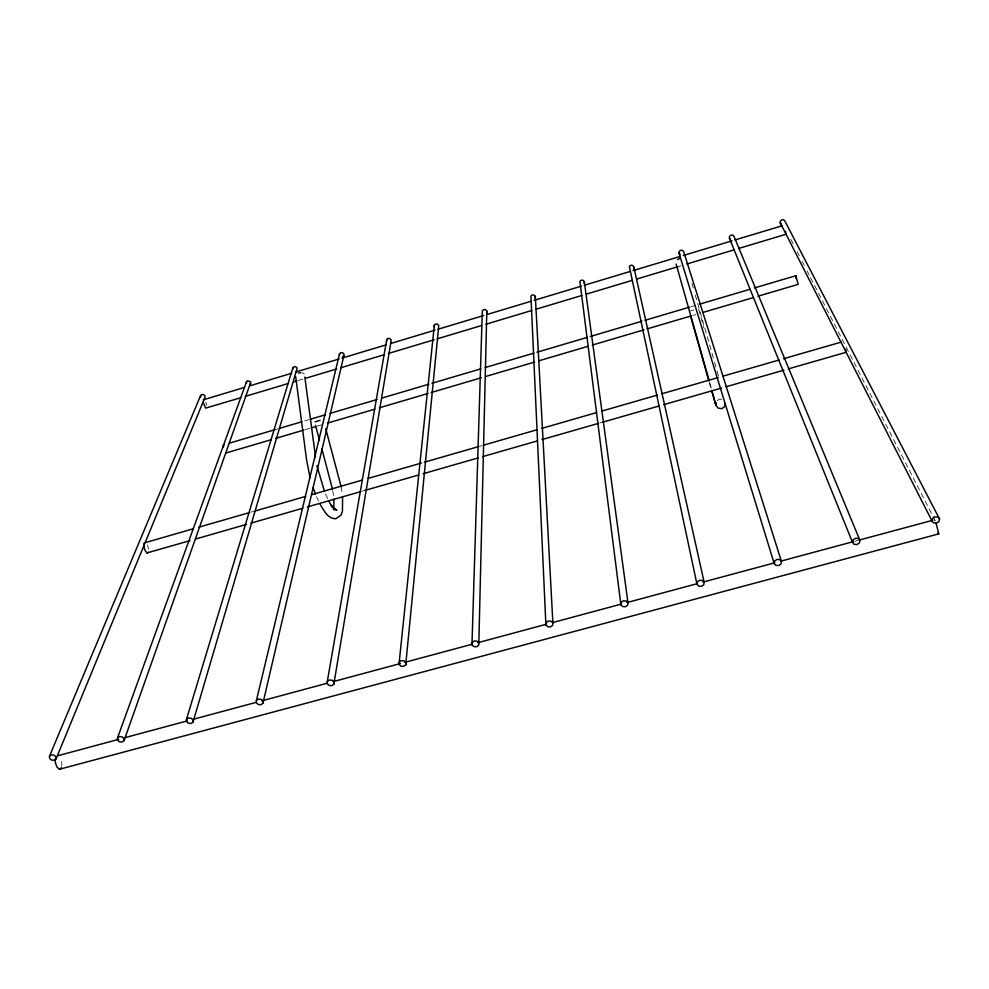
<?xml version="1.0" encoding="UTF-8"?>
<svg xmlns="http://www.w3.org/2000/svg" width="989" height="989" viewBox="0 0 989 989"><rect width="100%" height="100%" fill="white"/><g stroke="black" fill="none" stroke-linecap="round" stroke-linejoin="round"><path stroke-width="0.74" stroke-dasharray="4.95 3.71" d="M61.652 766.277L61.874 763.236L60.267 758.266M717.322 400.693L719.312 399.123L721.822 399.408M690.643 310.991L693.882 309.854M298.344 380.468L302.782 379.133M678.009 266.659L680.964 265.769M275.189 429.622L278.144 428.744M304.773 420.881L309.198 419.571M690.792 306.775L698.185 304.587M305.329 429.622L309.767 428.324M317.172 426.135L323.082 424.392M692.881 315.417L695.836 314.539M250.773 512.228L253.74 511.362M479.319 446.373L482.286 445.52M362.283 491.174L365.25 490.321M599.816 422.995L602.783 422.142M855.213 541.144L858.192 540.34M301.929 372.754L304.414 374.04M934.222 519.88L935.137 520.597M790.866 239.313L794.377 246.174M797.196 251.663L799.297 255.768M802.116 261.257L804.23 265.373M807.036 270.85L809.855 276.339M810.56 277.711L932.244 514.935M932.948 516.307L935.05 520.424M316.468 496.626L318.94 501.806M325.492 494.03L329.164 501.806M147.336 545.026L148.597 549.056M205.724 401.991L206.775 405.391M691.88 283.299L693.573 289.184M695.279 295.068L713.774 359.403M709.2 382.224L711.215 389.32M698.642 309.087L703.97 328.002M714.577 362.246L716.197 368.032M717.013 370.924L718.533 376.438M709.941 383.386L712.29 391.891M341.118 486.712L342.256 493.795M332.7 490.618L333.59 496.293"/><path stroke-width="1.48" d="M246.508 383.349L246.521 381.717L247.782 380.654L250.823 382.038L124.082 740.588L122.24 741.985L119.545 741.812L117.567 740.155L117.481 737.992L246.521 381.717M256.386 700.595L256.361 702.808L258.265 704.514L260.997 704.7L262.938 703.253L343.851 355.681L343.912 354.025L342.689 352.752L340.884 352.603L339.573 353.691L256.386 700.595L258.327 699.149L261.047 699.334L262.963 701.04L262.938 703.253M292.793 369.404L292.831 367.76L294.116 366.696L295.909 366.832L297.157 368.093L193.028 722.057L191.137 723.466L188.429 723.293L186.488 721.611L186.451 719.423L292.831 367.76M478.849 642.949L486.811 311.003L485.624 309.693L483.806 309.557L482.422 310.657L482.273 312.376L471.963 644.803L473.768 646.571L476.537 646.769L478.639 645.273L478.849 642.949L477.032 641.169L474.275 640.971L472.161 642.479L471.963 644.803M327.297 681.495L327.223 683.745L329.09 685.476L331.834 685.661L333.825 684.203L391.014 341.489L391.1 339.82L389.889 338.535L388.084 338.386L386.748 339.474L327.297 681.495L329.3 680.024L332.032 680.222L333.911 681.94L333.825 684.203M339.511 355.348L339.573 353.691M143.937 543.171L143.813 546.46L145.086 550.514L147.027 552.95L190.073 540.6M386.662 341.156L386.748 339.474M399.222 662.123L399.074 664.41L400.916 666.166L403.673 666.351L405.713 664.868L438.609 327.174L438.733 325.48L437.534 324.182L435.716 324.046L434.356 325.134L399.222 662.123L401.274 660.64L404.019 660.837L405.861 662.581L405.713 664.868M434.245 326.827L434.356 325.134M55.409 758.761L55.161 761.802L56.781 766.809L59.427 769.281L938.734 533.899L936.002 522.798M333.899 507.481L333.911 499.173M486.662 312.722L486.811 311.003M535.16 298.122L535.333 296.403L534.159 295.081L532.342 294.932L530.932 296.057L545.891 624.912L547.659 626.717L550.44 626.902L552.604 625.382L552.876 623.033L535.333 296.403M584.116 283.398L584.314 281.655L583.164 280.32L581.334 280.171L579.9 281.309L620.882 604.736L622.625 606.554L625.419 606.752L627.632 605.206L627.978 602.82L584.314 281.655M545.891 624.912L546.163 622.563L548.314 621.03L551.096 621.228L552.876 623.033M716.184 402.733L715.888 405.243L718.224 408.197L721.982 408.63L724.974 406.269L725.271 403.772M633.541 268.526L633.764 266.77L632.626 265.423L630.797 265.275L629.338 266.412L696.973 584.264L698.667 586.118L701.473 586.316L703.748 584.746L704.168 582.323L633.764 266.77M620.882 604.736L621.228 602.35L623.441 600.793L626.235 600.991L627.978 602.82M678.986 253.159L679.245 251.379L680.729 250.229L682.571 250.378L683.696 251.738L781.471 561.529L780.989 563.977L778.664 565.572L775.833 565.362L774.177 563.483L678.986 253.159L680.111 254.519M729.35 238.003L729.635 236.21L731.143 235.048L732.985 235.197L734.098 236.569L859.923 540.414L859.379 542.912L856.981 544.519L854.137 544.321L852.53 542.405L729.35 238.003L730.451 239.375M696.973 584.264L697.381 581.841L699.656 580.259L702.462 580.469L704.168 582.323M780.185 222.698L780.506 220.881L782.039 219.719L783.894 219.867L784.982 221.252L939.55 518.99L938.92 521.524L936.459 523.169L933.616 522.946L932.034 521.018L780.185 222.698L781.273 224.083M774.177 563.483L774.659 561.023L776.995 559.428L779.814 559.638L781.471 561.529M852.53 542.405L853.074 539.907L855.473 538.288L858.316 538.498L859.923 540.414M932.034 521.018L932.664 518.483L935.124 516.839L937.98 517.049L939.55 518.99M56.076 758.872L204.933 397.479L204.921 395.86L203.647 394.623L201.867 394.487L200.619 395.538L49.45 756.313L49.598 758.439L51.601 760.071L54.284 760.257L56.076 758.872L55.928 756.746L53.925 755.101L51.243 754.928L49.45 756.313M249.549 384.733L250.81 383.67M342.54 356.757L343.851 355.681M117.481 737.992L119.323 736.595L122.018 736.768L123.996 738.424L124.082 740.588M186.451 719.423L188.343 718.002L191.05 718.175L192.991 719.856L193.028 722.057M59.427 769.281L61.528 767.798M677.576 259.613L679.653 258.401M335.32 508.507L333.392 509.52L336.89 509.965L334.27 508.754L331.191 505.33L332.823 507.777L329.164 501.806M757.957 296.23L798.172 284.362L795.799 275.733L796.046 278.453M147.027 552.95L148.474 552.344M315.095 421.858L320.065 420.325M203.128 399.865L244.493 387.428M250.402 385.661L291.767 373.224M296.193 371.889L339.029 359.007M341.984 358.117L386.303 344.79M390.742 343.467L435.049 330.141M438.003 329.25L483.806 315.479M486.761 314.589L531.068 301.262M534.023 300.384L581.297 286.167M584.252 285.277L630.042 271.505M632.997 270.615L680.271 256.411M683.226 255.521L731.971 240.859M734.926 239.968L782.2 225.764M240.735 397.739L205.675 408.111L203.104 402.412M245.161 396.404L288.009 383.571M293.918 381.791L296.873 380.913M305.737 378.255L336.755 368.946M341.193 367.624L384.029 354.779M388.467 353.456L434.258 339.722M437.212 338.844L481.532 325.554M485.958 324.231L531.761 310.497M536.186 309.174L581.989 295.439M586.415 294.116L632.206 280.382M636.644 279.059L678.009 266.659M686.873 264.001L734.147 249.834M738.573 248.499L785.847 234.331L785.55 231.377M229.337 443.171L275.189 429.622M279.627 428.311L301.806 421.747M310.682 419.126L325.468 414.762M329.906 413.451L377.242 399.457M381.68 398.147L429.003 384.152M431.958 383.275L480.765 368.86M485.203 367.537L534.011 353.11M536.978 352.245L587.256 337.373M590.223 336.507L641.985 321.202M644.939 320.325L689.308 307.208M699.668 304.155L749.946 289.283M754.384 287.972L795.799 275.733M271.307 439.66L225.912 453.011M275.746 438.35L303.858 430.067M311.251 427.878L315.689 426.58M327.52 423.094L374.856 409.137M379.294 407.827L428.101 393.449M431.068 392.571L481.359 377.749M485.797 376.45L534.604 362.061M539.042 360.75L587.862 346.36M592.3 345.062L644.062 329.807M647.029 328.929L691.398 315.85M703.228 312.363L753.519 297.541M145.408 542.578L192.892 528.892M198.826 527.186L249.29 512.648M255.224 510.942L305.675 496.404M311.622 494.698L362.073 480.159M368.007 478.441L421.438 463.05M424.405 462.197L477.835 446.805M483.769 445.099L537.188 429.708M541.638 428.422L596.552 412.598M602.486 410.892L657.401 395.068M661.851 393.783L718.249 377.538M722.699 376.253L779.085 360.008M783.548 358.723L841.416 342.046M196.02 538.894L246.484 524.405M250.946 523.132L302.906 508.21M307.356 506.937L360.8 491.595M365.25 490.321L418.693 474.98M423.156 473.706L478.083 457.932M482.533 456.658L537.46 440.896M541.91 439.611L598.333 423.416M602.783 422.142L659.193 405.947M663.644 404.674L721.55 388.059M726 386.773L783.894 370.158M788.357 368.885L846.25 352.257L845.731 349.204M57.646 755.781L118.767 739.327M124.725 737.72L187.341 720.87M193.312 719.275L255.916 702.425M261.887 700.818L327.483 683.164M333.441 681.557L400.52 663.508M404.996 662.296L472.087 644.247M478.046 642.64L546.62 624.183M552.579 622.588L621.154 604.131M627.125 602.524L697.196 583.671M703.154 582.064L774.708 562.803M780.667 561.196L853.717 541.539M859.688 539.945L932.738 520.276M224.441 444.654L223.415 444.926L223.427 447.485M298.344 372.989L300.743 372.828M937.807 533.133L938.734 533.899M320.176 504.39C323.984 510.213 327.582 518.965 335.864 518.693L340.982 515.158L342.441 511.301L342.59 496.676M313.006 487.577L315.479 494.043M324.503 491.434L316.888 465.708M711.623 390.754L715.888 405.243L712.29 391.891M676.117 264.051L709.162 380.629M708.792 380.802L690.619 316.183M325.74 428.744L341.118 486.712M315.516 425.357L319.521 440.142M321.932 449.006L332.477 489.196M310.076 477.922L306.528 459.526L295.686 376.661M304.822 377.056L315.528 456.906M200.619 395.538L200.643 397.145"/></g></svg>
